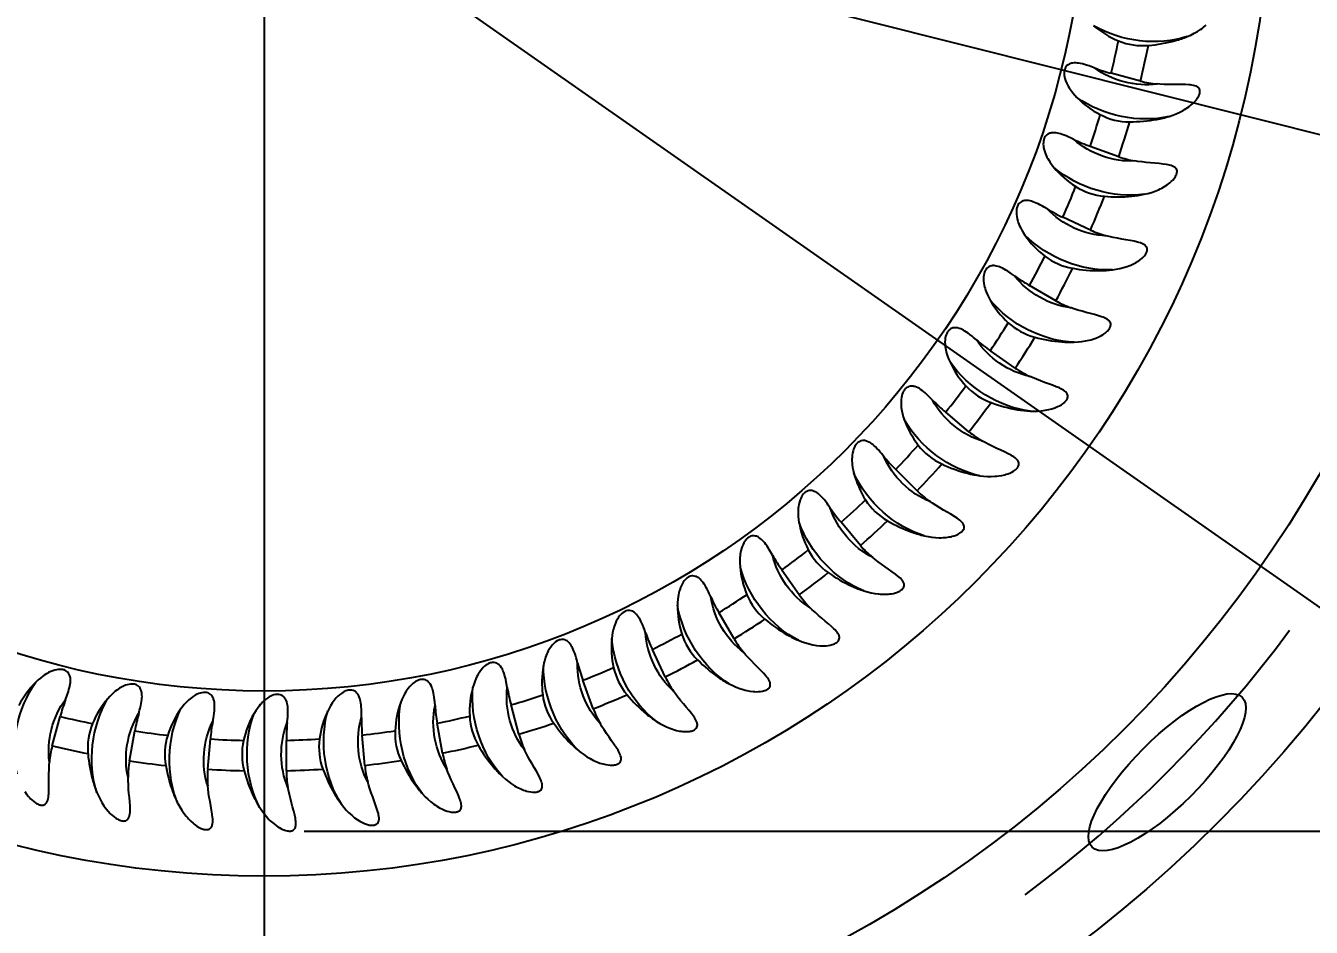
# Model space of a CAD drawing. Extents: x 5 to 583, y 5 to 409.
# Drawn here: x 132.98 to 175.4, y 126.42 to 156.17 of the extents above; entities that cross this region are included whole.
import ezdxf

# ---------------------------------------------------------------- set-up
doc = ezdxf.new("R2010")
doc.units = 0
doc.header["$LTSCALE"] = 7
doc.header["$MEASUREMENT"] = 0
doc.linetypes.add('CENTERX2', pattern=[20.32, 12.7, -2.54, 2.54, -2.54])
doc.layers.get('DEFPOINTS').update_dxf_attribs({"linetype": 'CONTINUOUS', "lineweight": 15})
for name, color, linetype in [('CENTERLINE', 4, 'CENTERX2'), ('DIMENSIONS', 2, 'CONTINUOUS'), ('HATCH', 3, 'CONTINUOUS')]:
    doc.layers.add(name, color=color, linetype=linetype)
doc.layers.add('OUTLINE', color=7, linetype='CONTINUOUS', lineweight=25)
doc.styles.add('ITALICT', font='ITALICT.shx', dxfattribs={"width": 0.8, "height": 3})
doc.dimstyles.get("Standard").update_dxf_attribs({"dimtxt": 3, "dimasz": 3, "dimexe": 0.5, "dimexo": 0.5, "dimgap": 0.8, "dimtad": 1, "dimdsep": 46, "dimtxsty": 'ITALICT', "dimcen": 0.09, "dimazin": 2, "dimtfac": 1, "dimtmove": 0, "dimatfit": 3, "dimfxl": 1, "dimtolj": 1, "dimtzin": 0, "dimarcsym": 0})

# ---------------------------------------------------------------- blocks, each defined once
blk = doc.blocks.new('*D10')
at = {"layer": 'DEFPOINTS', "color": 0}
for p in [(140.012, 193.067), (221.162, 193.067), (141.671, 129.594)]:
    blk.add_point(p, dxfattribs=at)
at = {"layer": 'DIMENSIONS', "color": 0, "lineweight": -2}
for p, q in [((140.512, 193.067), (221.662, 193.067)), ((221.162, 132.594), (221.162, 190.067)), ((142.171, 129.594), (221.662, 129.594))]:
    blk.add_line(p, q, dxfattribs=at)
at = {"layer": 'DIMENSIONS', "color": 0}
for points in [[(221.662, 190.067), (220.662, 190.067), (221.162, 193.067)], [(220.662, 132.594), (221.662, 132.594), (221.162, 129.594)]]:
    blk.add_solid(points, dxfattribs=at)
at = {"layer": 'DIMENSIONS', "color": 0, "insert": (218.862, 162.58), "char_height": 3, "attachment_point": 5, "rotation": 90, "style": 'ITALICT'}
blk.add_mtext('\\A1;63.5', dxfattribs=at)
blk = doc.blocks.new('*D56')
at = {"layer": 'DEFPOINTS', "color": 0}
for p in [(140.847, 237.33), (140.847, 85.33), (246.744, 85.33)]:
    blk.add_point(p, dxfattribs=at)
at = {"layer": 'DIMENSIONS', "color": 0, "lineweight": -2}
for p, q in [((141.347, 237.33), (247.244, 237.33)), ((246.744, 234.33), (246.744, 88.33)), ((141.347, 85.33), (247.244, 85.33))]:
    blk.add_line(p, q, dxfattribs=at)
at = {"layer": 'DIMENSIONS', "color": 0}
for points in [[(247.244, 234.33), (246.244, 234.33), (246.744, 237.33)], [(246.244, 88.33), (247.244, 88.33), (246.744, 85.33)]]:
    blk.add_solid(points, dxfattribs=at)
at = {"layer": 'DIMENSIONS', "color": 0, "insert": (244.444, 161.33), "char_height": 3, "attachment_point": 5, "rotation": 90, "style": 'ITALICT'}
blk.add_mtext('\\A1;152', dxfattribs=at)
blk = doc.blocks.new('*D59')
at = {"layer": 'DEFPOINTS', "color": 0}
for p in [(140.847, 161.33), (196.127, 147.433)]:
    blk.add_point(p, dxfattribs=at)
at = {"layer": 'DIMENSIONS', "color": 0, "lineweight": -2}
for p, q in [((140.847, 161.33), (196.127, 147.433)), ((199.037, 146.701), (213.83, 142.982))]:
    blk.add_line(p, q, dxfattribs=at)
at = {"layer": 'DIMENSIONS', "color": 0}
blk.add_solid([(199.159, 147.186), (198.915, 146.217), (196.127, 147.433)], dxfattribs=at)
at = {"layer": 'DIMENSIONS', "color": 0, "insert": (210.066, 146.3), "char_height": 3, "attachment_point": 5, "rotation": 345.8882, "style": 'ITALICT'}
blk.add_mtext('\\A1;R57', dxfattribs=at)
blk = doc.blocks.new('*D60')
at = {"layer": 'DEFPOINTS', "color": 0}
for p in [(140.847, 161.33), (195.137, 123.361)]:
    blk.add_point(p, dxfattribs=at)
at = {"layer": 'DIMENSIONS', "color": 0, "lineweight": -2}
for p, q in [((140.847, 161.33), (195.137, 123.361)), ((197.596, 121.642), (216.418, 108.478))]:
    blk.add_line(p, q, dxfattribs=at)
blk.add_arc((140.847, 161.33), 66.25, 321.48914, 325.46446, dxfattribs=at)
at = {"layer": 'DIMENSIONS', "color": 0}
blk.add_solid([(197.882, 122.052), (197.309, 121.232), (195.137, 123.361)], dxfattribs=at)
at = {"layer": 'DIMENSIONS', "color": 0, "insert": (211.6, 114.654), "char_height": 3, "attachment_point": 5, "rotation": 325.032, "style": 'ITALICT'}
blk.add_mtext('\\A1;R66.25', dxfattribs=at)

msp = doc.modelspace()

# ---------------------------------------------------------------- linework, layer by layer
at = {"layer": 'CENTERLINE'}
msp.add_line((140.847, 161.33), (140.847, 85.33), dxfattribs=at)
for radius, start, end in [(57, 193.4627, 347.3297), (42.14, 306.5767, 323.4233)]:
    msp.add_arc((140.847, 161.33), radius, start, end, dxfattribs=at)
at = {"layer": 'HATCH', "ltscale": 0.025007}
for p, q in [((169.769, 154.338), (168.802, 154.597)), ((169.049, 151.844), (168.109, 152.186)), ((168.115, 149.422), (167.208, 149.845)), ((162.398, 140.814), (161.69, 141.522)), ((158.508, 137.384), (157.934, 138.203)), ((138.983, 131.634), (139.071, 132.631))]:
    msp.add_line(p, q, dxfattribs=at)
at = {"layer": 'HATCH', "ltscale": 0.025009}
msp.add_line((166.973, 147.091), (166.107, 147.591), dxfattribs=at)
at = {"layer": 'HATCH', "ltscale": 0.025008}
for p, q in [((165.633, 144.868), (164.814, 145.442)), ((164.104, 142.771), (163.338, 143.414)), ((160.528, 139.014), (159.885, 139.78)), ((156.353, 135.936), (155.853, 136.802)), ((154.081, 134.681), (153.658, 135.587)), ((151.708, 133.629), (151.366, 134.569)), ((149.253, 132.788), (148.994, 133.754)), ((133.855, 132.409), (134.114, 133.375)), ((136.402, 131.91), (136.576, 132.895)), ((146.733, 132.164), (146.559, 133.149)), ((141.579, 131.585), (141.579, 132.585)), ((144.168, 131.762), (144.081, 132.758))]:
    msp.add_line(p, q, dxfattribs=at)
at = {"layer": 'HATCH'}
for points in [[(171.308, 155.809), (171.423, 155.859), (171.535, 155.915), (171.644, 155.975), (171.749, 156.041), (171.8, 156.077), (171.849, 156.114), (171.929, 156.179)], [(168.243, 154.776), (168.128, 154.819), (168.07, 154.839), (167.982, 154.868), (167.915, 154.888), (167.848, 154.906), (167.792, 154.919), (167.735, 154.929), (167.688, 154.935), (167.64, 154.939), (167.582, 154.939), (167.524, 154.934), (167.494, 154.928), (167.465, 154.92), (167.439, 154.911), (167.415, 154.9), (167.376, 154.877), (167.341, 154.848), (167.316, 154.82), (167.294, 154.788), (167.277, 154.754), (167.268, 154.728), (167.26, 154.701), (167.254, 154.671), (167.251, 154.641), (167.249, 154.587), (167.252, 154.533), (167.261, 154.479), (167.273, 154.425), (167.295, 154.354), (167.323, 154.285), (167.355, 154.217), (167.381, 154.169), (167.41, 154.121), (167.441, 154.072), (167.475, 154.024), (167.535, 153.947), (167.599, 153.872), (167.666, 153.8)], [(170.711, 153.175), (170.83, 153.215), (170.947, 153.26), (171.06, 153.311), (171.17, 153.368), (171.224, 153.399), (171.277, 153.432), (171.361, 153.49), (171.442, 153.553), (171.481, 153.587), (171.519, 153.622), (171.567, 153.672), (171.612, 153.726), (171.653, 153.783), (171.673, 153.816), (171.691, 153.849), (171.705, 153.88), (171.716, 153.912), (171.722, 153.935), (171.727, 153.958), (171.729, 153.981), (171.73, 154.004), (171.724, 154.042), (171.712, 154.076), (171.694, 154.105), (171.674, 154.126), (171.651, 154.144), (171.631, 154.157), (171.609, 154.168), (171.562, 154.186), (171.514, 154.199), (171.464, 154.208), (171.414, 154.215), (171.361, 154.22), (171.253, 154.226), (171.117, 154.228), (170.977, 154.228), (170.835, 154.227), (170.692, 154.229), (170.55, 154.232), (170.409, 154.239), (170.313, 154.245)], [(167.568, 152.414), (167.457, 152.466), (167.401, 152.491), (167.316, 152.528), (167.251, 152.554), (167.185, 152.577), (167.13, 152.595), (167.074, 152.61), (167.028, 152.62), (166.981, 152.628), (166.923, 152.633), (166.865, 152.633), (166.835, 152.63), (166.805, 152.625), (166.779, 152.618), (166.753, 152.609), (166.712, 152.59), (166.675, 152.564), (166.647, 152.538), (166.624, 152.508), (166.604, 152.475), (166.592, 152.45), (166.582, 152.424), (166.574, 152.395), (166.567, 152.366), (166.561, 152.312), (166.559, 152.257), (166.563, 152.203), (166.571, 152.148), (166.587, 152.076), (166.608, 152.004), (166.634, 151.934), (166.656, 151.883), (166.68, 151.833), (166.708, 151.782), (166.737, 151.731), (166.789, 151.649), (166.847, 151.569), (166.908, 151.491)], [(169.887, 150.603), (170.009, 150.633), (170.129, 150.668), (170.246, 150.709), (170.361, 150.756), (170.417, 150.782), (170.472, 150.81), (170.562, 150.86), (170.648, 150.916), (170.69, 150.946), (170.731, 150.978), (170.783, 151.024), (170.832, 151.073), (170.878, 151.127), (170.901, 151.157), (170.921, 151.19), (170.938, 151.219), (170.952, 151.25), (170.96, 151.272), (170.967, 151.295), (170.971, 151.318), (170.974, 151.341), (170.972, 151.378), (170.962, 151.413), (170.946, 151.444), (170.929, 151.467), (170.908, 151.487), (170.888, 151.502), (170.867, 151.515), (170.823, 151.536), (170.775, 151.553), (170.727, 151.567), (170.678, 151.578), (170.625, 151.588), (170.518, 151.603), (170.383, 151.617), (170.244, 151.629), (170.102, 151.641), (169.959, 151.654), (169.818, 151.67), (169.679, 151.689), (169.583, 151.704)], [(166.689, 150.119), (166.583, 150.18), (166.529, 150.211), (166.448, 150.254), (166.386, 150.286), (166.322, 150.315), (166.269, 150.337), (166.215, 150.357), (166.169, 150.372), (166.123, 150.383), (166.066, 150.394), (166.008, 150.398), (165.978, 150.398), (165.947, 150.395), (165.921, 150.391), (165.895, 150.385), (165.852, 150.369), (165.813, 150.346), (165.783, 150.323), (165.757, 150.295), (165.734, 150.264), (165.72, 150.24), (165.708, 150.215), (165.697, 150.187), (165.688, 150.158), (165.677, 150.105), (165.671, 150.051), (165.67, 149.996), (165.673, 149.941), (165.682, 149.868), (165.697, 149.794), (165.717, 149.722), (165.735, 149.67), (165.754, 149.618), (165.777, 149.565), (165.802, 149.512), (165.847, 149.425), (165.897, 149.34), (165.951, 149.257)], [(168.841, 148.113), (168.966, 148.132), (169.088, 148.156), (169.209, 148.187), (169.327, 148.224), (169.385, 148.245), (169.443, 148.268), (169.536, 148.31), (169.627, 148.358), (169.671, 148.385), (169.715, 148.413), (169.771, 148.454), (169.824, 148.499), (169.875, 148.548), (169.9, 148.577), (169.923, 148.607), (169.942, 148.635), (169.959, 148.664), (169.969, 148.686), (169.977, 148.708), (169.984, 148.73), (169.988, 148.753), (169.99, 148.791), (169.983, 148.826), (169.97, 148.859), (169.954, 148.883), (169.936, 148.904), (169.917, 148.921), (169.898, 148.935), (169.855, 148.961), (169.809, 148.982), (169.762, 149), (169.714, 149.015), (169.663, 149.029), (169.557, 149.054), (169.424, 149.079), (169.286, 149.103), (169.146, 149.128), (169.005, 149.154), (168.866, 149.182), (168.729, 149.213), (168.635, 149.236)], [(165.614, 147.909), (165.513, 147.98), (165.462, 148.015), (165.385, 148.065), (165.326, 148.102), (165.265, 148.137), (165.214, 148.164), (165.162, 148.188), (165.118, 148.206), (165.073, 148.222), (165.017, 148.237), (164.96, 148.247), (164.929, 148.249), (164.899, 148.249), (164.872, 148.247), (164.845, 148.243), (164.801, 148.231), (164.76, 148.212), (164.729, 148.191), (164.7, 148.166), (164.675, 148.137), (164.659, 148.115), (164.644, 148.091), (164.631, 148.064), (164.62, 148.036), (164.604, 147.984), (164.593, 147.93), (164.587, 147.876), (164.586, 147.821), (164.589, 147.747), (164.597, 147.672), (164.611, 147.599), (164.624, 147.545), (164.639, 147.492), (164.657, 147.437), (164.677, 147.382), (164.714, 147.291), (164.757, 147.202), (164.803, 147.115)], [(167.583, 145.723), (167.708, 145.731), (167.832, 145.745), (167.955, 145.765), (168.076, 145.792), (168.136, 145.807), (168.195, 145.825), (168.292, 145.859), (168.387, 145.899), (168.433, 145.922), (168.479, 145.946), (168.538, 145.982), (168.596, 146.022), (168.65, 146.067), (168.678, 146.093), (168.704, 146.121), (168.725, 146.148), (168.744, 146.175), (168.756, 146.196), (168.766, 146.217), (168.775, 146.239), (168.781, 146.261), (168.786, 146.299), (168.783, 146.335), (168.772, 146.368), (168.759, 146.393), (168.742, 146.416), (168.725, 146.434), (168.707, 146.451), (168.666, 146.48), (168.623, 146.505), (168.578, 146.527), (168.531, 146.546), (168.481, 146.565), (168.378, 146.598), (168.247, 146.635), (168.112, 146.671), (167.975, 146.708), (167.837, 146.746), (167.7, 146.786), (167.566, 146.829), (167.475, 146.86)], [(164.35, 145.802), (164.256, 145.881), (164.208, 145.92), (164.136, 145.977), (164.08, 146.019), (164.023, 146.059), (163.974, 146.09), (163.924, 146.119), (163.882, 146.141), (163.838, 146.16), (163.784, 146.181), (163.728, 146.195), (163.698, 146.2), (163.667, 146.203), (163.64, 146.203), (163.613, 146.202), (163.569, 146.193), (163.526, 146.178), (163.493, 146.16), (163.462, 146.137), (163.434, 146.111), (163.416, 146.09), (163.4, 146.067), (163.384, 146.041), (163.371, 146.014), (163.35, 145.964), (163.335, 145.912), (163.324, 145.858), (163.318, 145.803), (163.314, 145.729), (163.317, 145.654), (163.324, 145.58), (163.332, 145.525), (163.342, 145.471), (163.355, 145.414), (163.37, 145.358), (163.4, 145.264), (163.434, 145.172), (163.473, 145.082)], [(162.907, 143.812), (162.82, 143.899), (162.776, 143.943), (162.709, 144.006), (162.657, 144.052), (162.603, 144.097), (162.558, 144.132), (162.51, 144.166), (162.47, 144.191), (162.429, 144.214), (162.376, 144.239), (162.322, 144.259), (162.292, 144.266), (162.262, 144.272), (162.235, 144.274), (162.208, 144.275), (162.163, 144.271), (162.119, 144.259), (162.084, 144.244), (162.052, 144.224), (162.022, 144.2), (162.002, 144.181), (161.984, 144.16), (161.966, 144.135), (161.95, 144.109), (161.925, 144.061), (161.906, 144.011), (161.89, 143.958), (161.879, 143.904), (161.869, 143.83), (161.865, 143.756), (161.866, 143.681), (161.869, 143.626), (161.874, 143.571), (161.882, 143.513), (161.892, 143.456), (161.914, 143.36), (161.94, 143.265), (161.971, 143.171)], [(166.121, 143.453), (166.247, 143.45), (166.371, 143.453), (166.496, 143.462), (166.618, 143.478), (166.679, 143.488), (166.74, 143.501), (166.84, 143.526), (166.937, 143.558), (166.986, 143.576), (167.033, 143.597), (167.095, 143.627), (167.156, 143.662), (167.214, 143.702), (167.244, 143.726), (167.272, 143.751), (167.296, 143.776), (167.317, 143.802), (167.331, 143.821), (167.343, 143.841), (167.353, 143.862), (167.362, 143.884), (167.369, 143.921), (167.37, 143.957), (167.362, 143.991), (167.351, 144.018), (167.336, 144.042), (167.321, 144.061), (167.304, 144.079), (167.266, 144.112), (167.225, 144.141), (167.182, 144.166), (167.137, 144.19), (167.089, 144.213), (166.989, 144.255), (166.862, 144.303), (166.731, 144.351), (166.597, 144.399), (166.463, 144.449), (166.331, 144.501), (166.201, 144.555), (166.112, 144.595)], [(161.296, 141.956), (161.217, 142.051), (161.177, 142.097), (161.116, 142.167), (161.068, 142.217), (161.019, 142.266), (160.976, 142.306), (160.932, 142.343), (160.894, 142.372), (160.855, 142.399), (160.805, 142.428), (160.752, 142.452), (160.723, 142.462), (160.694, 142.47), (160.667, 142.475), (160.64, 142.478), (160.595, 142.478), (160.55, 142.47), (160.514, 142.458), (160.48, 142.441), (160.448, 142.42), (160.427, 142.402), (160.407, 142.383), (160.387, 142.36), (160.369, 142.336), (160.34, 142.29), (160.316, 142.241), (160.296, 142.19), (160.28, 142.137), (160.264, 142.065), (160.253, 141.991), (160.247, 141.916), (160.246, 141.861), (160.246, 141.806), (160.249, 141.748), (160.254, 141.69), (160.267, 141.592), (160.285, 141.496), (160.308, 141.399)], [(164.467, 141.318), (164.591, 141.304), (164.716, 141.296), (164.841, 141.294), (164.964, 141.299), (165.026, 141.305), (165.088, 141.312), (165.189, 141.329), (165.289, 141.352), (165.339, 141.366), (165.388, 141.382), (165.453, 141.407), (165.516, 141.436), (165.577, 141.471), (165.609, 141.492), (165.639, 141.515), (165.665, 141.537), (165.689, 141.561), (165.704, 141.58), (165.718, 141.599), (165.73, 141.619), (165.74, 141.639), (165.751, 141.675), (165.754, 141.712), (165.75, 141.746), (165.741, 141.774), (165.728, 141.799), (165.715, 141.82), (165.7, 141.839), (165.665, 141.875), (165.626, 141.907), (165.586, 141.936), (165.543, 141.964), (165.497, 141.991), (165.401, 142.041), (165.279, 142.101), (165.153, 142.16), (165.024, 142.22), (164.894, 142.281), (164.767, 142.344), (164.642, 142.41), (164.558, 142.456)], [(159.53, 140.248), (159.46, 140.349), (159.424, 140.399), (159.368, 140.473), (159.325, 140.528), (159.28, 140.581), (159.241, 140.624), (159.201, 140.665), (159.165, 140.697), (159.129, 140.727), (159.081, 140.76), (159.031, 140.789), (159.003, 140.802), (158.975, 140.812), (158.949, 140.82), (158.922, 140.825), (158.877, 140.828), (158.832, 140.825), (158.795, 140.816), (158.759, 140.802), (158.726, 140.784), (158.703, 140.768), (158.681, 140.75), (158.659, 140.729), (158.639, 140.707), (158.606, 140.663), (158.578, 140.617), (158.554, 140.568), (158.533, 140.517), (158.511, 140.446), (158.494, 140.373), (158.481, 140.299), (158.475, 140.244), (158.471, 140.189), (158.469, 140.131), (158.469, 140.073), (158.473, 139.975), (158.483, 139.877), (158.497, 139.779)], [(162.632, 139.335), (162.756, 139.311), (162.879, 139.292), (163.003, 139.279), (163.127, 139.274), (163.189, 139.274), (163.251, 139.275), (163.353, 139.283), (163.455, 139.297), (163.506, 139.307), (163.556, 139.319), (163.623, 139.338), (163.688, 139.362), (163.752, 139.391), (163.786, 139.409), (163.818, 139.43), (163.845, 139.45), (163.871, 139.471), (163.888, 139.488), (163.904, 139.506), (163.917, 139.525), (163.929, 139.545), (163.943, 139.58), (163.95, 139.615), (163.948, 139.65), (163.942, 139.678), (163.931, 139.705), (163.92, 139.727), (163.906, 139.747), (163.875, 139.786), (163.839, 139.821), (163.801, 139.854), (163.761, 139.885), (163.718, 139.916), (163.627, 139.975), (163.51, 140.044), (163.389, 140.114), (163.266, 140.185), (163.142, 140.258), (163.021, 140.332), (162.903, 140.408), (162.822, 140.462)], [(157.621, 138.7), (157.56, 138.806), (157.529, 138.859), (157.48, 138.938), (157.442, 138.996), (157.402, 139.053), (157.367, 139.099), (157.33, 139.144), (157.297, 139.179), (157.264, 139.212), (157.219, 139.25), (157.171, 139.282), (157.145, 139.298), (157.117, 139.31), (157.092, 139.32), (157.066, 139.328), (157.021, 139.335), (156.976, 139.335), (156.938, 139.33), (156.902, 139.319), (156.867, 139.304), (156.843, 139.29), (156.82, 139.274), (156.796, 139.255), (156.774, 139.235), (156.738, 139.194), (156.706, 139.15), (156.677, 139.104), (156.652, 139.054), (156.624, 138.986), (156.6, 138.915), (156.581, 138.842), (156.57, 138.788), (156.561, 138.734), (156.554, 138.676), (156.549, 138.618), (156.545, 138.52), (156.546, 138.421), (156.552, 138.323)], [(160.633, 137.52), (160.753, 137.485), (160.875, 137.456), (160.997, 137.432), (161.12, 137.416), (161.181, 137.41), (161.243, 137.407), (161.346, 137.406), (161.449, 137.411), (161.5, 137.416), (161.551, 137.424), (161.619, 137.437), (161.687, 137.455), (161.753, 137.478), (161.788, 137.494), (161.822, 137.511), (161.851, 137.528), (161.878, 137.548), (161.897, 137.563), (161.914, 137.58), (161.929, 137.597), (161.943, 137.616), (161.96, 137.65), (161.969, 137.685), (161.971, 137.719), (161.967, 137.748), (161.959, 137.775), (161.949, 137.798), (161.938, 137.82), (161.91, 137.861), (161.877, 137.899), (161.842, 137.935), (161.805, 137.97), (161.764, 138.004), (161.679, 138.071), (161.569, 138.15), (161.454, 138.23), (161.338, 138.312), (161.221, 138.395), (161.107, 138.479), (160.995, 138.565), (160.92, 138.626)], [(155.585, 137.324), (155.533, 137.435), (155.507, 137.491), (155.465, 137.574), (155.432, 137.635), (155.397, 137.695), (155.366, 137.744), (155.333, 137.792), (155.304, 137.829), (155.273, 137.865), (155.232, 137.907), (155.188, 137.944), (155.163, 137.961), (155.136, 137.976), (155.112, 137.988), (155.087, 137.998), (155.043, 138.009), (154.998, 138.013), (154.96, 138.011), (154.922, 138.003), (154.886, 137.991), (154.861, 137.98), (154.836, 137.966), (154.811, 137.949), (154.787, 137.931), (154.748, 137.894), (154.712, 137.853), (154.68, 137.808), (154.651, 137.762), (154.616, 137.696), (154.587, 137.627), (154.561, 137.556), (154.546, 137.504), (154.532, 137.45), (154.52, 137.393), (154.51, 137.336), (154.497, 137.239), (154.489, 137.14), (154.487, 137.042)], [(153.437, 136.131), (153.395, 136.246), (153.373, 136.304), (153.339, 136.39), (153.311, 136.454), (153.282, 136.517), (153.255, 136.569), (153.226, 136.619), (153.201, 136.659), (153.173, 136.697), (153.136, 136.742), (153.095, 136.783), (153.071, 136.802), (153.046, 136.82), (153.023, 136.834), (152.999, 136.845), (152.956, 136.861), (152.911, 136.869), (152.874, 136.87), (152.836, 136.866), (152.799, 136.856), (152.772, 136.847), (152.747, 136.836), (152.72, 136.821), (152.695, 136.805), (152.652, 136.771), (152.613, 136.734), (152.577, 136.692), (152.544, 136.648), (152.504, 136.586), (152.468, 136.52), (152.437, 136.452), (152.417, 136.401), (152.399, 136.348), (152.382, 136.293), (152.366, 136.236), (152.345, 136.141), (152.329, 136.044), (152.318, 135.945)], [(158.482, 135.887), (158.599, 135.841), (158.718, 135.801), (158.837, 135.767), (158.958, 135.74), (159.019, 135.729), (159.08, 135.72), (159.183, 135.71), (159.285, 135.706), (159.337, 135.707), (159.389, 135.71), (159.458, 135.718), (159.527, 135.73), (159.595, 135.747), (159.631, 135.759), (159.666, 135.774), (159.697, 135.788), (159.725, 135.806), (159.745, 135.819), (159.764, 135.834), (159.78, 135.85), (159.796, 135.868), (159.816, 135.9), (159.828, 135.934), (159.833, 135.968), (159.831, 135.997), (159.825, 136.025), (159.818, 136.048), (159.808, 136.071), (159.784, 136.114), (159.755, 136.156), (159.723, 136.194), (159.689, 136.232), (159.652, 136.27), (159.572, 136.344), (159.47, 136.432), (159.363, 136.522), (159.254, 136.613), (159.144, 136.707), (159.038, 136.801), (158.935, 136.896), (158.865, 136.963)], [(151.192, 135.13), (151.161, 135.248), (151.144, 135.308), (151.118, 135.396), (151.096, 135.462), (151.072, 135.528), (151.05, 135.581), (151.026, 135.634), (151.004, 135.676), (150.98, 135.717), (150.946, 135.765), (150.909, 135.809), (150.887, 135.83), (150.864, 135.85), (150.842, 135.866), (150.819, 135.88), (150.777, 135.898), (150.734, 135.91), (150.696, 135.915), (150.658, 135.914), (150.62, 135.908), (150.593, 135.901), (150.567, 135.892), (150.539, 135.88), (150.512, 135.865), (150.467, 135.836), (150.425, 135.802), (150.385, 135.764), (150.348, 135.723), (150.303, 135.664), (150.262, 135.602), (150.225, 135.536), (150.2, 135.487), (150.178, 135.437), (150.156, 135.383), (150.136, 135.328), (150.106, 135.234), (150.082, 135.139), (150.062, 135.042)], [(156.197, 134.447), (156.31, 134.391), (156.425, 134.341), (156.541, 134.296), (156.659, 134.259), (156.719, 134.243), (156.779, 134.229), (156.88, 134.21), (156.982, 134.197), (157.033, 134.193), (157.085, 134.192), (157.155, 134.193), (157.224, 134.199), (157.294, 134.211), (157.331, 134.22), (157.367, 134.231), (157.399, 134.243), (157.429, 134.257), (157.45, 134.269), (157.469, 134.282), (157.488, 134.297), (157.504, 134.313), (157.527, 134.343), (157.542, 134.376), (157.55, 134.41), (157.551, 134.439), (157.548, 134.467), (157.542, 134.491), (157.535, 134.515), (157.514, 134.56), (157.489, 134.603), (157.461, 134.645), (157.43, 134.685), (157.396, 134.726), (157.323, 134.807), (157.229, 134.904), (157.13, 135.003), (157.029, 135.103), (156.929, 135.205), (156.831, 135.308), (156.736, 135.412), (156.672, 135.485)], [(134.293, 133.934), (134.336, 134.049), (134.356, 134.108), (134.385, 134.196), (134.405, 134.262), (134.423, 134.33), (134.436, 134.386), (134.446, 134.443), (134.452, 134.49), (134.456, 134.537), (134.456, 134.595), (134.451, 134.653), (134.445, 134.683), (134.437, 134.713), (134.428, 134.738), (134.417, 134.763), (134.394, 134.802), (134.365, 134.837), (134.337, 134.862), (134.305, 134.883), (134.271, 134.9), (134.245, 134.91), (134.218, 134.917), (134.188, 134.923), (134.158, 134.927), (134.104, 134.929), (134.05, 134.925), (133.996, 134.917), (133.942, 134.904), (133.871, 134.882), (133.802, 134.855), (133.734, 134.822), (133.686, 134.796), (133.638, 134.768), (133.589, 134.736), (133.541, 134.703), (133.464, 134.643), (133.389, 134.579), (133.317, 134.511)], [(148.87, 134.328), (148.849, 134.449), (148.837, 134.509), (148.818, 134.6), (148.802, 134.668), (148.784, 134.735), (148.767, 134.79), (148.747, 134.845), (148.729, 134.888), (148.709, 134.931), (148.68, 134.982), (148.646, 135.029), (148.626, 135.052), (148.605, 135.074), (148.584, 135.091), (148.563, 135.107), (148.523, 135.13), (148.48, 135.145), (148.443, 135.153), (148.405, 135.155), (148.367, 135.153), (148.34, 135.148), (148.313, 135.141), (148.284, 135.132), (148.256, 135.12), (148.208, 135.094), (148.163, 135.064), (148.121, 135.03), (148.08, 134.992), (148.03, 134.938), (147.984, 134.879), (147.941, 134.817), (147.912, 134.77), (147.885, 134.722), (147.859, 134.67), (147.834, 134.617), (147.797, 134.527), (147.764, 134.434), (147.736, 134.339)], [(146.486, 133.731), (146.475, 133.854), (146.469, 133.915), (146.458, 134.007), (146.448, 134.076), (146.436, 134.144), (146.424, 134.201), (146.409, 134.257), (146.395, 134.302), (146.378, 134.346), (146.354, 134.399), (146.324, 134.449), (146.306, 134.474), (146.287, 134.498), (146.268, 134.517), (146.248, 134.535), (146.21, 134.56), (146.169, 134.58), (146.133, 134.591), (146.095, 134.596), (146.057, 134.597), (146.029, 134.595), (146.002, 134.59), (145.972, 134.583), (145.944, 134.574), (145.894, 134.553), (145.846, 134.527), (145.801, 134.496), (145.757, 134.462), (145.702, 134.412), (145.651, 134.358), (145.603, 134.3), (145.57, 134.256), (145.539, 134.21), (145.508, 134.161), (145.479, 134.11), (145.434, 134.023), (145.393, 133.933), (145.357, 133.842)], [(136.706, 133.467), (136.738, 133.586), (136.754, 133.645), (136.775, 133.736), (136.789, 133.804), (136.801, 133.872), (136.809, 133.93), (136.814, 133.987), (136.816, 134.035), (136.815, 134.082), (136.811, 134.14), (136.8, 134.197), (136.792, 134.227), (136.782, 134.255), (136.77, 134.28), (136.757, 134.304), (136.731, 134.341), (136.699, 134.373), (136.669, 134.395), (136.635, 134.414), (136.6, 134.428), (136.573, 134.435), (136.545, 134.44), (136.515, 134.443), (136.485, 134.445), (136.431, 134.442), (136.377, 134.433), (136.324, 134.42), (136.272, 134.403), (136.203, 134.375), (136.136, 134.341), (136.071, 134.303), (136.026, 134.273), (135.981, 134.241), (135.935, 134.205), (135.89, 134.167), (135.818, 134.101), (135.749, 134.031), (135.683, 133.957)], [(139.15, 133.212), (139.172, 133.333), (139.182, 133.394), (139.195, 133.486), (139.203, 133.555), (139.209, 133.624), (139.212, 133.682), (139.212, 133.74), (139.21, 133.787), (139.206, 133.834), (139.196, 133.892), (139.18, 133.948), (139.17, 133.976), (139.157, 134.004), (139.144, 134.028), (139.129, 134.05), (139.099, 134.085), (139.064, 134.114), (139.032, 134.134), (138.997, 134.149), (138.96, 134.16), (138.933, 134.165), (138.905, 134.167), (138.875, 134.168), (138.845, 134.167), (138.791, 134.159), (138.738, 134.146), (138.687, 134.128), (138.636, 134.107), (138.57, 134.073), (138.506, 134.033), (138.445, 133.99), (138.402, 133.956), (138.36, 133.92), (138.318, 133.88), (138.276, 133.839), (138.21, 133.766), (138.148, 133.69), (138.089, 133.611)], [(141.607, 133.171), (141.618, 133.294), (141.623, 133.355), (141.629, 133.448), (141.631, 133.517), (141.63, 133.587), (141.628, 133.645), (141.623, 133.702), (141.617, 133.749), (141.608, 133.796), (141.593, 133.852), (141.573, 133.907), (141.56, 133.934), (141.545, 133.961), (141.53, 133.983), (141.513, 134.004), (141.48, 134.036), (141.443, 134.062), (141.409, 134.079), (141.373, 134.091), (141.336, 134.099), (141.308, 134.101), (141.28, 134.102), (141.25, 134.1), (141.22, 134.095), (141.167, 134.083), (141.116, 134.066), (141.066, 134.044), (141.017, 134.018), (140.954, 133.978), (140.894, 133.933), (140.837, 133.885), (140.797, 133.847), (140.759, 133.807), (140.72, 133.764), (140.682, 133.719), (140.622, 133.641), (140.567, 133.56), (140.515, 133.476)], [(144.059, 133.345), (144.059, 133.468), (144.058, 133.529), (144.056, 133.622), (144.052, 133.691), (144.045, 133.761), (144.038, 133.818), (144.028, 133.875), (144.018, 133.921), (144.005, 133.967), (143.985, 134.022), (143.961, 134.074), (143.945, 134.101), (143.928, 134.126), (143.91, 134.147), (143.892, 134.166), (143.857, 134.195), (143.818, 134.218), (143.782, 134.232), (143.745, 134.241), (143.707, 134.245), (143.679, 134.245), (143.652, 134.243), (143.622, 134.238), (143.592, 134.232), (143.541, 134.215), (143.491, 134.193), (143.443, 134.167), (143.397, 134.136), (143.338, 134.091), (143.282, 134.042), (143.229, 133.988), (143.193, 133.947), (143.158, 133.904), (143.123, 133.858), (143.089, 133.81), (143.037, 133.727), (142.988, 133.641), (142.944, 133.553)], [(153.796, 133.211), (153.903, 133.146), (154.013, 133.086), (154.125, 133.032), (154.239, 132.984), (154.298, 132.963), (154.356, 132.943), (154.455, 132.915), (154.556, 132.894), (154.607, 132.886), (154.658, 132.88), (154.727, 132.875), (154.797, 132.875), (154.868, 132.88), (154.905, 132.886), (154.942, 132.894), (154.975, 132.903), (155.006, 132.915), (155.028, 132.925), (155.049, 132.937), (155.068, 132.95), (155.086, 132.964), (155.111, 132.992), (155.13, 133.024), (155.14, 133.057), (155.144, 133.085), (155.143, 133.114), (155.139, 133.138), (155.134, 133.162), (155.118, 133.209), (155.096, 133.255), (155.072, 133.298), (155.045, 133.341), (155.014, 133.385), (154.949, 133.472), (154.863, 133.577), (154.774, 133.684), (154.682, 133.793), (154.591, 133.903), (154.502, 134.014), (154.417, 134.126), (154.36, 134.204)], [(151.296, 132.189), (151.397, 132.115), (151.501, 132.046), (151.608, 131.982), (151.718, 131.924), (151.774, 131.898), (151.831, 131.874), (151.927, 131.838), (152.025, 131.807), (152.075, 131.795), (152.126, 131.784), (152.195, 131.774), (152.264, 131.767), (152.335, 131.767), (152.373, 131.769), (152.41, 131.774), (152.444, 131.78), (152.476, 131.789), (152.499, 131.797), (152.52, 131.807), (152.541, 131.818), (152.56, 131.831), (152.587, 131.857), (152.608, 131.886), (152.622, 131.918), (152.628, 131.947), (152.629, 131.975), (152.628, 132), (152.624, 132.024), (152.612, 132.073), (152.595, 132.12), (152.575, 132.165), (152.551, 132.21), (152.525, 132.257), (152.467, 132.349), (152.391, 132.461), (152.311, 132.575), (152.229, 132.692), (152.148, 132.81), (152.069, 132.928), (151.994, 133.047), (151.944, 133.13)], [(148.716, 131.39), (148.811, 131.307), (148.908, 131.229), (149.009, 131.156), (149.114, 131.089), (149.167, 131.058), (149.222, 131.029), (149.314, 130.984), (149.41, 130.946), (149.458, 130.929), (149.508, 130.914), (149.575, 130.897), (149.644, 130.885), (149.714, 130.878), (149.752, 130.877), (149.79, 130.879), (149.824, 130.882), (149.857, 130.888), (149.88, 130.894), (149.903, 130.902), (149.924, 130.911), (149.944, 130.923), (149.974, 130.946), (149.997, 130.973), (150.013, 131.004), (150.022, 131.032), (150.026, 131.06), (150.027, 131.085), (150.025, 131.109), (150.018, 131.158), (150.005, 131.207), (149.988, 131.254), (149.969, 131.301), (149.946, 131.35), (149.897, 131.446), (149.831, 131.565), (149.761, 131.686), (149.69, 131.809), (149.619, 131.934), (149.551, 132.058), (149.487, 132.183), (149.444, 132.27)], [(132.949, 130.901), (133.007, 130.816), (133.07, 130.735), (133.104, 130.696), (133.139, 130.659), (133.189, 130.61), (133.243, 130.565), (133.3, 130.524), (133.333, 130.505), (133.366, 130.487), (133.397, 130.473), (133.429, 130.462), (133.452, 130.455), (133.475, 130.451), (133.498, 130.448), (133.522, 130.448), (133.559, 130.453), (133.593, 130.466), (133.622, 130.484), (133.643, 130.504), (133.661, 130.526), (133.674, 130.547), (133.685, 130.569), (133.703, 130.616), (133.716, 130.664), (133.725, 130.713), (133.732, 130.764), (133.737, 130.817), (133.743, 130.925), (133.745, 131.061), (133.745, 131.2), (133.744, 131.343), (133.746, 131.486), (133.749, 131.628), (133.756, 131.768), (133.762, 131.865)], [(146.077, 130.818), (146.164, 130.727), (146.254, 130.641), (146.348, 130.559), (146.446, 130.484), (146.497, 130.448), (146.549, 130.414), (146.637, 130.362), (146.729, 130.315), (146.776, 130.294), (146.824, 130.275), (146.89, 130.252), (146.957, 130.234), (147.026, 130.221), (147.064, 130.217), (147.102, 130.215), (147.136, 130.216), (147.17, 130.219), (147.193, 130.223), (147.216, 130.228), (147.238, 130.236), (147.259, 130.246), (147.291, 130.266), (147.317, 130.292), (147.335, 130.321), (147.346, 130.348), (147.353, 130.375), (147.356, 130.4), (147.357, 130.424), (147.353, 130.474), (147.344, 130.524), (147.332, 130.572), (147.317, 130.62), (147.299, 130.671), (147.258, 130.771), (147.203, 130.895), (147.144, 131.021), (147.083, 131.15), (147.024, 131.281), (146.967, 131.411), (146.913, 131.541), (146.879, 131.631)], [(135.326, 130.869), (135.376, 130.754), (135.432, 130.642), (135.492, 130.534), (135.559, 130.429), (135.594, 130.378), (135.631, 130.328), (135.696, 130.249), (135.766, 130.174), (135.803, 130.138), (135.842, 130.104), (135.896, 130.06), (135.953, 130.02), (136.014, 129.984), (136.048, 129.967), (136.083, 129.952), (136.115, 129.941), (136.147, 129.933), (136.171, 129.928), (136.195, 129.926), (136.218, 129.925), (136.241, 129.927), (136.278, 129.936), (136.311, 129.951), (136.338, 129.972), (136.358, 129.993), (136.373, 130.017), (136.384, 130.039), (136.394, 130.062), (136.407, 130.11), (136.416, 130.159), (136.421, 130.209), (136.423, 130.26), (136.424, 130.313), (136.42, 130.421), (136.41, 130.557), (136.398, 130.696), (136.385, 130.838), (136.374, 130.981), (136.365, 131.123), (136.359, 131.263), (136.357, 131.36)], [(143.398, 130.478), (143.476, 130.38), (143.559, 130.286), (143.646, 130.197), (143.737, 130.113), (143.784, 130.073), (143.833, 130.035), (143.916, 129.975), (144.003, 129.92), (144.048, 129.895), (144.095, 129.872), (144.158, 129.844), (144.224, 129.82), (144.292, 129.801), (144.329, 129.793), (144.367, 129.788), (144.4, 129.786), (144.434, 129.786), (144.458, 129.788), (144.481, 129.792), (144.504, 129.797), (144.526, 129.805), (144.559, 129.823), (144.587, 129.846), (144.608, 129.873), (144.621, 129.899), (144.63, 129.926), (144.635, 129.95), (144.638, 129.975), (144.639, 130.024), (144.635, 130.075), (144.626, 130.124), (144.616, 130.173), (144.602, 130.225), (144.57, 130.329), (144.526, 130.457), (144.478, 130.588), (144.429, 130.722), (144.381, 130.857), (144.336, 130.992), (144.294, 131.126), (144.267, 131.219)], [(138.002, 130.504), (138.062, 130.394), (138.127, 130.287), (138.197, 130.184), (138.272, 130.085), (138.312, 130.038), (138.353, 129.992), (138.425, 129.918), (138.501, 129.849), (138.541, 129.817), (138.582, 129.786), (138.64, 129.747), (138.701, 129.712), (138.764, 129.682), (138.8, 129.668), (138.836, 129.656), (138.869, 129.648), (138.902, 129.643), (138.926, 129.64), (138.949, 129.64), (138.973, 129.641), (138.995, 129.645), (139.031, 129.657), (139.063, 129.675), (139.088, 129.698), (139.106, 129.721), (139.119, 129.746), (139.129, 129.769), (139.136, 129.793), (139.145, 129.842), (139.15, 129.892), (139.15, 129.942), (139.148, 129.992), (139.144, 130.046), (139.13, 130.153), (139.109, 130.287), (139.085, 130.425), (139.06, 130.565), (139.036, 130.706), (139.015, 130.847), (138.997, 130.986), (138.986, 131.082)], [(140.699, 130.373), (140.769, 130.269), (140.843, 130.168), (140.921, 130.072), (141.005, 129.98), (141.049, 129.936), (141.094, 129.894), (141.172, 129.827), (141.254, 129.765), (141.296, 129.736), (141.34, 129.709), (141.401, 129.675), (141.465, 129.645), (141.53, 129.621), (141.567, 129.61), (141.604, 129.602), (141.637, 129.596), (141.671, 129.594), (141.695, 129.593), (141.719, 129.595), (141.742, 129.599), (141.764, 129.604), (141.799, 129.619), (141.829, 129.64), (141.852, 129.665), (141.867, 129.69), (141.879, 129.716), (141.886, 129.739), (141.891, 129.764), (141.896, 129.813), (141.896, 129.863), (141.892, 129.913), (141.886, 129.964), (141.877, 130.016), (141.854, 130.122), (141.821, 130.254), (141.785, 130.389), (141.748, 130.526), (141.712, 130.665), (141.678, 130.803), (141.648, 130.94), (141.63, 131.035)]]:
    msp.add_lwpolyline(points, dxfattribs=at)
msp.add_circle((140.847, 161.33), 27.117, dxfattribs=at)
for centre, radius, start, end in [((170.227, 158.54), 3.108, 229.8041, 247.5357), ((169.966, 159.088), 3.543, 285.5759, 292.2665), ((140.847, 161.33), 28.754, 346.4575, 348.6428), ((169.837, 157.582), 2.074, 247.3619, 275.2938), ((140.847, 161.33), 29.754, 346.4085, 348.7329), ((169.62, 160.424), 4.924, 274.7541, 285.2725), ((170.363, 160.419), 6.027, 249.4128, 254.9959), ((170.541, 157.217), 2.981, 254.9863, 265.6102), ((169.872, 155.99), 3.108, 224.8041, 242.5357), ((140.847, 161.33), 28.754, 341.4575, 343.6428), ((169.4, 155.069), 2.074, 242.3615, 270.2951), ((169.659, 156.558), 3.543, 280.5759, 287.2665), ((140.847, 161.33), 29.754, 341.4085, 343.7329), ((169.432, 157.92), 4.924, 269.7541, 280.2725), ((170.171, 157.85), 6.027, 244.4128, 249.9959), ((169.296, 153.481), 3.108, 219.8041, 237.5357), ((170.069, 154.645), 2.981, 249.9863, 260.6102), ((140.847, 161.33), 28.754, 336.4575, 338.6428), ((168.746, 152.605), 2.074, 237.3615, 265.2951), ((140.847, 161.33), 29.754, 336.4085, 338.7329), ((169.026, 155.442), 4.924, 264.7541, 275.2725), ((169.134, 154.066), 3.543, 275.5759, 282.2665), ((169.756, 155.307), 6.027, 239.4128, 244.9959), ((169.376, 152.124), 2.981, 244.9863, 255.6102), ((168.503, 151.031), 3.108, 214.8041, 232.5357), ((140.847, 161.33), 28.754, 331.4575, 333.6428), ((167.879, 150.206), 2.074, 232.3615, 260.2951), ((140.847, 161.33), 29.754, 331.4085, 333.7329), ((168.405, 153.008), 4.924, 259.7541, 270.2725), ((168.393, 151.628), 3.543, 270.5759, 277.2665), ((169.121, 152.811), 6.027, 234.4128, 239.9959), ((167.5, 148.66), 3.108, 209.8041, 227.5357), ((168.465, 149.672), 2.981, 239.9863, 250.6102), ((140.847, 161.33), 28.754, 326.4575, 328.6428), ((166.807, 147.893), 2.074, 227.3615, 255.2951), ((168.271, 150.379), 6.027, 229.4128, 234.9959), ((140.847, 161.33), 29.754, 326.4085, 328.7329), ((167.575, 150.638), 4.924, 254.7541, 265.2725), ((167.443, 149.264), 3.543, 265.5759, 272.2665), ((166.295, 146.386), 3.108, 204.8041, 222.5357), ((167.343, 147.31), 2.981, 234.9863, 245.6102), ((140.847, 161.33), 28.754, 321.4575, 323.6428), ((165.537, 145.681), 2.074, 222.3615, 250.2951), ((167.212, 148.03), 6.027, 224.4128, 229.9959), ((140.847, 161.33), 29.754, 321.4085, 323.7329), ((166.542, 148.349), 4.924, 249.7541, 260.2725), ((166.29, 146.992), 3.543, 260.5759, 267.2665), ((164.895, 144.224), 3.108, 199.8041, 217.5357), ((166.021, 145.054), 2.981, 229.9863, 240.6102), ((140.847, 161.33), 28.754, 316.4575, 318.6428), ((164.079, 143.589), 2.074, 217.3615, 245.2951), ((165.953, 145.783), 6.027, 219.4128, 224.9959), ((140.847, 161.33), 29.754, 316.4085, 318.7329), ((165.312, 146.159), 4.924, 244.7541, 255.2725), ((163.313, 142.194), 3.108, 194.8041, 212.5357), ((164.943, 144.829), 3.543, 255.5759, 262.2665), ((140.847, 161.33), 28.754, 311.4575, 313.6428), ((162.444, 141.632), 2.074, 212.3615, 240.2951), ((164.506, 142.922), 2.981, 224.9863, 235.6102), ((164.502, 143.654), 6.027, 214.4128, 219.9959), ((161.56, 140.308), 3.108, 189.8041, 207.5357), ((140.847, 161.33), 29.754, 311.4085, 313.7329), ((163.897, 144.085), 4.924, 239.7541, 250.2725), ((163.413, 142.792), 3.543, 250.5759, 257.2665), ((140.847, 161.33), 28.754, 306.4575, 308.6428), ((160.645, 139.825), 2.074, 207.3615, 235.2951), ((162.812, 140.93), 2.981, 219.9863, 230.6102), ((159.649, 138.583), 3.108, 184.8041, 202.5357), ((162.872, 141.66), 6.027, 209.4128, 214.9959), ((140.847, 161.33), 29.754, 306.4085, 308.7329), ((162.306, 142.141), 4.924, 234.7541, 245.2725), ((161.712, 140.896), 3.543, 245.5759, 252.2665), ((157.595, 137.031), 3.108, 179.8041, 197.5357), ((161.073, 139.815), 6.027, 204.4128, 209.9959), ((140.847, 161.33), 28.754, 301.4575, 303.6428), ((158.696, 138.181), 2.074, 202.3615, 230.2951), ((160.95, 139.093), 2.981, 214.9863, 225.6102), ((140.847, 161.33), 29.754, 301.4085, 303.7329), ((160.552, 140.344), 4.924, 229.7541, 240.2725), ((155.413, 135.664), 3.108, 174.8041, 192.5357), ((159.121, 138.134), 6.027, 199.4128, 204.9959), ((140.847, 161.33), 28.754, 296.4575, 298.6428), ((156.61, 136.713), 2.074, 197.3615, 225.2951), ((158.936, 137.426), 2.981, 209.9863, 220.6102), ((159.851, 139.155), 3.543, 240.5759, 247.2665), ((153.121, 134.492), 3.108, 169.8041, 187.5357), ((157.03, 136.63), 6.027, 194.4128, 199.9959), ((140.847, 161.33), 28.754, 291.4575, 293.6428), ((154.405, 135.433), 2.074, 192.3615, 220.2951), ((140.847, 161.33), 29.754, 296.4085, 298.7329), ((158.648, 138.707), 4.924, 224.7541, 235.2725), ((135.507, 132.306), 3.108, 134.8041, 152.5357), ((156.783, 135.94), 2.981, 204.9863, 215.6102), ((157.846, 137.583), 3.543, 235.5759, 242.2665), ((150.735, 133.525), 3.108, 164.8041, 182.5357), ((154.816, 135.313), 6.027, 189.4128, 194.9959), ((140.847, 161.33), 28.754, 286.4575, 288.6428), ((152.096, 134.35), 2.074, 187.3615, 215.2951), ((140.847, 161.33), 29.754, 291.4085, 293.7329), ((156.609, 137.241), 4.924, 219.7541, 230.2725), ((139.936, 131.815), 6.027, 159.4128, 164.9959), ((138.057, 131.951), 3.108, 139.8041, 157.5357), ((148.274, 132.769), 3.108, 159.8041, 177.5357), ((152.495, 134.195), 6.027, 184.4128, 189.9959), ((140.847, 161.33), 28.754, 256.4575, 258.6428), ((142.512, 131.848), 6.027, 164.4128, 169.9959), ((140.629, 131.82), 3.108, 144.8041, 162.5357), ((143.201, 131.913), 3.108, 149.8041, 167.5357), ((145.756, 132.23), 3.108, 154.8041, 172.5357), ((150.086, 133.283), 6.027, 179.4128, 184.9959), ((140.847, 161.33), 28.754, 281.4575, 283.6428), ((149.702, 133.473), 2.074, 182.3615, 210.2951), ((154.51, 134.648), 2.981, 199.9863, 210.6102), ((155.712, 136.192), 3.543, 230.5759, 237.2665), ((137.099, 132.341), 2.074, 157.3619, 185.2938), ((140.847, 161.33), 28.754, 261.4575, 263.6428), ((145.075, 132.105), 6.027, 169.4128, 174.9959), ((147.606, 132.585), 6.027, 174.4128, 179.9959), ((140.847, 161.33), 28.754, 276.4575, 278.6428), ((147.24, 132.807), 2.074, 177.361, 205.2951), ((140.847, 161.33), 29.754, 286.4085, 288.7329), ((154.449, 135.959), 4.924, 214.7541, 225.2725), ((136.734, 131.637), 2.981, 164.9863, 175.6102), ((140.847, 161.33), 29.754, 256.4085, 258.7329), ((139.64, 132.124), 2.074, 162.3625, 190.2933), ((140.847, 161.33), 28.754, 266.4575, 268.6428), ((142.19, 132.13), 2.074, 167.3617, 195.2945), ((140.847, 161.33), 28.754, 271.4575, 273.6428), ((144.73, 132.358), 2.074, 172.3617, 200.2946), ((140.847, 161.33), 29.754, 281.4085, 283.7329), ((152.186, 134.87), 4.924, 209.7541, 220.2725), ((152.132, 133.559), 2.981, 194.9863, 205.6102), ((153.465, 134.992), 3.543, 225.5759, 232.2665), ((139.941, 132.557), 4.924, 184.7541, 195.2725), ((149.669, 132.681), 2.981, 189.9863, 200.6102), ((139.338, 131.391), 2.981, 169.9863, 180.6102), ((140.847, 161.33), 29.754, 261.4085, 263.7329), ((142.452, 132.588), 4.924, 189.7541, 200.2725), ((141.953, 131.374), 2.981, 174.9863, 185.6102), ((140.847, 161.33), 29.754, 266.4085, 268.7329), ((144.951, 132.837), 4.924, 194.7541, 205.2725), ((140.847, 161.33), 29.754, 271.4085, 273.7329), ((144.56, 131.584), 2.981, 179.9863, 190.6102), ((147.419, 133.303), 4.924, 199.7541, 210.2725), ((140.847, 161.33), 29.754, 276.4085, 278.7329), ((147.138, 132.021), 2.981, 184.9863, 195.6102), ((149.837, 133.983), 4.924, 204.7541, 215.2725), ((151.121, 133.992), 3.543, 220.5759, 227.2665), ((138.605, 132.212), 3.543, 195.5759, 202.2665), ((148.699, 133.201), 3.543, 215.5759, 222.2665), ((141.151, 132.127), 3.543, 200.5759, 207.2665), ((143.695, 132.265), 3.543, 205.5759, 212.2665), ((146.218, 132.624), 3.543, 210.5759, 217.2665)]:
    msp.add_arc(centre, radius, start, end, dxfattribs=at)
at = {"layer": 'HATCH', "extrusion": (0, 0, -1)}
for centre, major_axis, start_param, end_param in [((169.863, 157.729), (2.866, -0.505), 0.922543, 2.051643), ((169.585, 155.76), (2.038, -0.546), 1.025129, 2.086875), ((169.439, 155.214), (2.811, -0.753), 0.922543, 2.051643), ((168.99, 153.277), (1.983, -0.722), 1.025129, 2.086875), ((168.797, 152.745), (2.734, -0.995), 0.922543, 2.051643), ((168.181, 150.855), (1.912, -0.892), 1.025129, 2.086875), ((167.942, 150.342), (2.637, -1.23), 0.922543, 2.051643), ((167.164, 148.512), (1.827, -1.055), 1.025129, 2.086875), ((166.881, 148.022), (2.52, -1.455), 0.922543, 2.051643), ((165.947, 146.267), (1.728, -1.21), 1.025129, 2.086875), ((165.622, 145.804), (2.384, -1.669), 0.922543, 2.051643), ((164.539, 144.137), (1.616, -1.356), 1.025129, 2.086875), ((164.175, 143.704), (2.229, -1.871), 0.922543, 2.051643), ((162.95, 142.138), (1.492, -1.492), 1.025129, 2.086875), ((162.55, 141.738), (2.058, -2.058), 0.922543, 2.051643), ((161.193, 140.284), (1.356, -1.616), 1.025129, 2.086875), ((160.76, 139.921), (1.87, -2.229), 0.922543, 2.051643), ((158.818, 138.267), (1.669, -2.384), 0.922543, 2.051643), ((159.281, 138.591), (1.21, -1.728), 1.025129, 2.086875), ((156.739, 136.788), (1.455, -2.52), 0.922543, 2.051643), ((157.229, 137.071), (1.055, -1.827), 1.025129, 2.086875), ((154.54, 135.497), (1.23, -2.637), 0.922543, 2.051643), ((155.053, 135.736), (0.892, -1.912), 1.025129, 2.086875), ((152.236, 134.402), (0.995, -2.734), 0.922543, 2.051643), ((152.768, 134.595), (0.722, -1.983), 1.025129, 2.086875), ((134.731, 132.739), (-0.753, -2.811), 0.922543, 2.051643), ((149.846, 133.511), (0.753, -2.811), 0.922543, 2.051643), ((150.392, 133.658), (0.546, -2.038), 1.025129, 2.086875), ((135.277, 132.593), (-0.546, -2.038), 1.025129, 2.086875), ((137.246, 132.315), (-0.505, -2.866), 0.922543, 2.051643), ((147.387, 132.833), (0.505, -2.866), 0.922543, 2.051643), ((147.944, 132.931), (0.366, -2.078), 1.025129, 2.086875), ((137.803, 132.217), (-0.366, -2.078), 1.025129, 2.086875), ((139.789, 132.111), (-0.254, -2.899), 0.922543, 2.051643), ((142.339, 132.13), (0, -2.91), 0.922543, 2.051643), ((144.879, 132.371), (0.254, -2.899), 0.922543, 2.051643), ((145.442, 132.421), (0.184, -2.102), 1.025129, 2.086875), ((140.352, 132.062), (-0.184, -2.102), 1.025129, 2.086875), ((142.905, 132.13), (0, -2.11), 1.025129, 2.086875)]:
    msp.add_ellipse(centre, major_axis=major_axis, ratio=0.707107, start_param=start_param, end_param=end_param, dxfattribs=at)
at = {"layer": 'OUTLINE'}
for radius in [44.5, 40.135, 33.225]:
    msp.add_circle((140.847, 161.33), radius, dxfattribs=at)
msp.add_ellipse((170.645, 131.533), major_axis=(-2.475, -2.475), ratio=0.316357, dxfattribs=at)

# ---------------------------------------------------------------- dimensions: what is measured, and where the dimension line sits
at = {"layer": 'DIMENSIONS'}
dim = msp.add_aligned_dim(p1=(140.847, 237.33), p2=(140.847, 85.33), distance=105.896, dimstyle='Standard', dxfattribs=at)
dim.commit()
dim.dimension.update_dxf_attribs({"geometry": '*D56', "text_midpoint": (244.444, 161.33)})
dim = msp.add_linear_dim(base=(221.162, 193.067), p1=(141.671, 129.594), p2=(140.012, 193.067), angle=90, dimstyle='Standard', override={"dimdec": 1}, dxfattribs=at)
dim.commit()
dim.dimension.update_dxf_attribs({"geometry": '*D10', "text_midpoint": (221.162, 162.58), "dimtype": 160})
for mpoint, picture, middle in [((196.127, 147.433), '*D59', (209.506, 144.07)), ((195.137, 123.361), '*D60', (210.282, 112.769))]:
    dim = msp.add_radius_dim(center=(140.847, 161.33), mpoint=mpoint, dimstyle='Standard', dxfattribs=at)
    dim.commit()
    dim.dimension.update_dxf_attribs({"geometry": picture, "text_midpoint": middle, "dimtype": 164})

doc.saveas('drawing.dxf')
